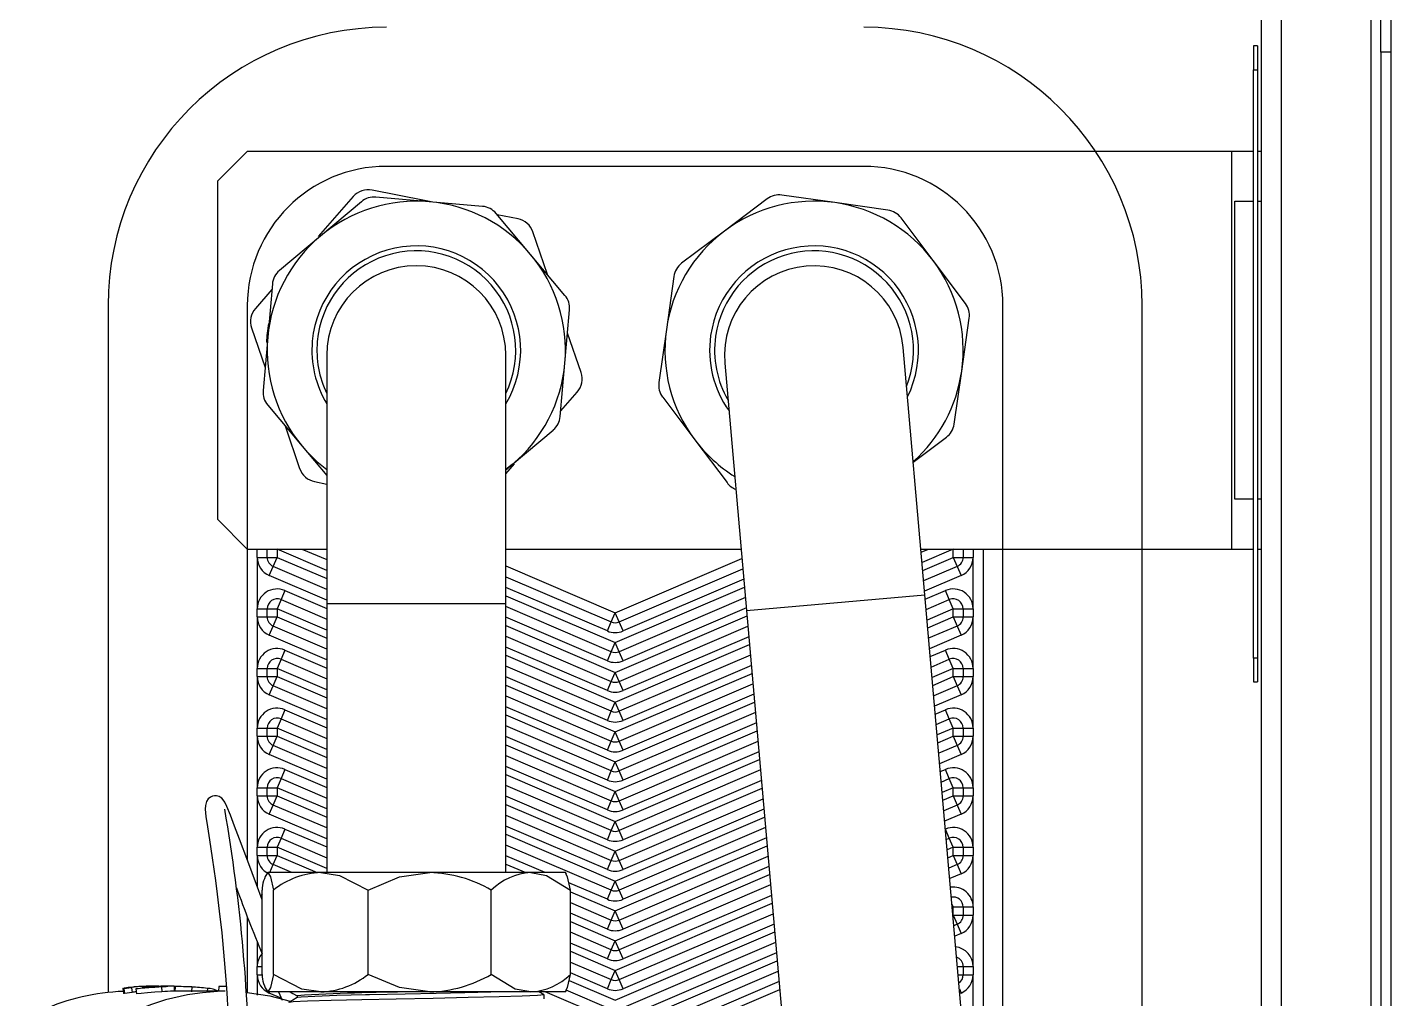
# Model space of a CAD drawing. Header units: millimetres. Extents: x 75 to 2075, y 25 to 1460.
# Drawn here: x 990.7 to 1219.2, y 1095.9 to 1258.9 of the extents above; entities that cross this region are included whole.
import ezdxf

# ---------------------------------------------------------------- set-up
doc = ezdxf.new("R2010")
doc.units = ezdxf.units.MM
doc.header["$LTSCALE"] = 5

msp = doc.modelspace()

# ---------------------------------------------------------------- linework, layer by layer
at = {"color": 7, "linetype": 'Continuous', "lineweight": 25}
for p, q in [((1200.879, 524.935), (1200.879, 1263.032)), ((1215.879, 1263.032), (1215.879, 524.935)), ((1217.545, 1254.699), (1217.545, 1263.032)), ((1219.212, 1263.032), (1219.212, 1254.699)), ((1197.545, 526.483), (1197.545, 1261.483)), ((1196.212, 1255.75), (1196.212, 1251.75)), ((1196.879, 1255.75), (1196.212, 1255.75)), ((1196.879, 1255.75), (1196.879, 1251.75)), ((1219.212, 1254.699), (1217.545, 1254.699)), ((1217.545, 1254.699), (1217.545, 533.268)), ((1219.212, 1254.699), (1219.212, 533.268)), ((1196.212, 1251.75), (1196.879, 1251.75)), ((1196.212, 1153.083), (1196.212, 1251.75)), ((1196.879, 1251.75), (1196.879, 1153.083)), ((1027.545, 1238.032), (1022.545, 1233.032)), ((1192.545, 1238.032), (1027.545, 1238.032)), ((1192.545, 1238.032), (1192.545, 1171.366)), ((1196.283, 1238.032), (1192.545, 1238.032)), ((1197.545, 1238.032), (1196.879, 1238.032)), ((1130.879, 1235.532), (1050.879, 1235.532)), ((1022.545, 1233.032), (1022.545, 1176.366)), ((1045.316, 1230.478), (1039.445, 1223.759)), ((1046.676, 1229.616), (1039.803, 1223.845)), ((1057.225, 1229.83), (1048.471, 1231.555)), ((1058.05, 1229.604), (1049.109, 1230.384)), ((1057.225, 1229.83), (1056.397, 1229.86)), ((1058.619, 1229.555), (1057.225, 1229.83)), ((1066.991, 1228.825), (1058.05, 1229.604)), ((1114.689, 1230.072), (1107.517, 1224.677)), ((1126.045, 1229.453), (1117.159, 1230.709)), ((1193.103, 1229.699), (1196.212, 1229.699)), ((1193.103, 1179.699), (1193.103, 1229.699)), ((1196.879, 1229.699), (1197.545, 1229.699)), ((1075.025, 1220.774), (1069.254, 1227.648)), ((1072.923, 1226.736), (1069.444, 1227.421)), ((1134.931, 1228.196), (1126.045, 1229.453)), ((1142.524, 1219.728), (1137.129, 1226.9)), ((1039.803, 1223.845), (1032.93, 1218.074)), ((1077.88, 1217.374), (1075.433, 1224.542)), ((1107.517, 1224.677), (1100.345, 1219.282)), ((1080.796, 1213.901), (1075.025, 1220.774)), ((1147.919, 1212.556), (1142.524, 1219.728)), ((1099.048, 1217.085), (1097.791, 1208.199)), ((1031.67, 1214.862), (1028.917, 1211.712)), ((1031.753, 1215.811), (1030.973, 1206.87)), ((1004.212, 1212.199), (1004.212, 1096.991)), ((1027.545, 1212.199), (1027.545, 1119.206)), ((1080.784, 1202.528), (1081.564, 1211.468)), ((1154.212, 1014.02), (1154.212, 1212.199)), ((1177.545, 747.318), (1177.545, 1212.199)), ((1147.299, 1201.199), (1148.555, 1210.085)), ((1028.272, 1208.441), (1030.533, 1201.82)), ((1030.973, 1206.87), (1030.194, 1197.93)), ((1083.485, 1200.957), (1081.224, 1207.578)), ((1097.791, 1208.199), (1096.535, 1199.313)), ((1141.12, 1163.665), (1137.488, 1205.173)), ((1040.879, 1203.866), (1040.879, 1162.199)), ((1070.879, 1162.199), (1070.879, 1203.866)), ((1080.005, 1193.587), (1080.784, 1202.528)), ((1107.602, 1202.558), (1111.234, 1161.05)), ((1146.043, 1192.313), (1147.299, 1201.199)), ((1080.087, 1194.536), (1082.84, 1197.686)), ((1030.961, 1195.497), (1036.732, 1188.623)), ((1097.172, 1196.842), (1102.567, 1189.67)), ((1033.877, 1192.024), (1036.324, 1184.856)), ((1071.954, 1185.553), (1078.827, 1191.323)), ((1036.732, 1188.623), (1040.879, 1183.685)), ((1102.567, 1189.67), (1107.962, 1182.498)), ((1139.172, 1185.923), (1144.746, 1190.116)), ((1070.879, 1183.998), (1072.312, 1185.639)), ((1071.954, 1185.553), (1070.879, 1184.699)), ((1070.879, 1184.65), (1071.954, 1185.553)), ((1038.834, 1182.662), (1040.879, 1182.259)), ((1196.212, 1179.699), (1193.103, 1179.699)), ((1197.545, 1179.699), (1196.879, 1179.699)), ((1022.545, 1176.366), (1027.545, 1171.366)), ((1027.545, 1171.366), (1040.879, 1171.366)), ((1029.212, 1169.965), (1029.212, 1171.338)), ((1029.212, 1171.338), (1030.879, 1171.338)), ((1030.879, 1169.965), (1030.879, 1171.338)), ((1030.879, 1171.338), (1032.545, 1171.338)), ((1032.545, 1171.338), (1032.545, 1169.965)), ((1040.879, 1167.767), (1032.545, 1171.338)), ((1036.712, 1171.366), (1040.879, 1169.58)), ((1070.879, 1171.366), (1110.331, 1171.366)), ((1140.446, 1171.366), (1192.545, 1171.366)), ((1140.492, 1170.843), (1141.712, 1171.366)), ((1145.879, 1171.338), (1140.645, 1169.095)), ((1145.879, 1171.338), (1147.545, 1171.338)), ((1145.879, 1169.965), (1145.879, 1171.338)), ((1147.545, 1171.338), (1147.545, 1169.965)), ((1147.545, 1171.338), (1149.212, 1171.338)), ((1149.212, 1171.338), (1149.212, 1169.965)), ((1150.879, 1171.366), (1150.879, 1052.12)), ((1192.545, 1171.366), (1196.287, 1171.366)), ((1196.879, 1171.366), (1197.545, 1171.366)), ((1029.212, 1169.965), (1029.212, 1161.338)), ((1029.212, 1169.965), (1030.879, 1169.965)), ((1030.879, 1169.965), (1032.545, 1169.965)), ((1031.232, 1166.901), (1031.889, 1168.433)), ((1031.889, 1168.433), (1032.545, 1169.965)), ((1040.879, 1164.58), (1031.889, 1168.433)), ((1032.545, 1169.965), (1040.879, 1166.393)), ((1070.879, 1168.536), (1089.212, 1160.679)), ((1089.212, 1160.679), (1110.469, 1169.789)), ((1089.868, 1159.147), (1110.622, 1168.041)), ((1140.76, 1167.771), (1145.879, 1169.965)), ((1146.535, 1168.433), (1140.913, 1166.023)), ((1145.879, 1169.965), (1146.535, 1168.433)), ((1145.879, 1169.965), (1147.545, 1169.965)), ((1146.535, 1168.433), (1147.192, 1166.901)), ((1147.545, 1169.965), (1149.212, 1169.965)), ((1149.212, 1161.338), (1149.212, 1169.965)), ((1040.879, 1162.767), (1031.232, 1166.901)), ((1070.879, 1166.723), (1088.555, 1159.147)), ((1110.775, 1166.294), (1090.525, 1157.615)), ((1147.192, 1166.901), (1141.066, 1164.276)), ((1033.858, 1164.402), (1033.202, 1162.87)), ((1033.858, 1164.402), (1040.879, 1161.393)), ((1087.899, 1157.615), (1070.879, 1164.909)), ((1070.879, 1163.536), (1089.212, 1155.679)), ((1089.212, 1155.679), (1110.891, 1164.97)), ((1111.234, 1161.05), (1141.12, 1163.665)), ((1160.382, 943.489), (1141.12, 1163.665)), ((1141.182, 1162.952), (1144.565, 1164.402)), ((1145.222, 1162.87), (1144.565, 1164.402)), ((1029.212, 1159.965), (1029.212, 1161.338)), ((1029.212, 1161.338), (1030.879, 1161.338)), ((1030.879, 1159.965), (1030.879, 1161.338)), ((1030.879, 1161.338), (1032.545, 1161.338)), ((1033.202, 1162.87), (1032.545, 1161.338)), ((1032.545, 1161.338), (1032.545, 1159.965)), ((1040.879, 1157.767), (1032.545, 1161.338)), ((1033.202, 1162.87), (1040.879, 1159.58)), ((1040.879, 1162.199), (1040.879, 1117.091)), ((1040.879, 1162.199), (1055.879, 1162.199)), ((1055.879, 1162.199), (1070.879, 1162.199)), ((1070.879, 1117.091), (1070.879, 1162.199)), ((1088.555, 1154.147), (1070.879, 1161.723)), ((1111.044, 1163.222), (1089.868, 1154.147)), ((1111.197, 1161.474), (1090.525, 1152.615)), ((1111.234, 1161.05), (1130.893, 936.346)), ((1141.335, 1161.204), (1145.222, 1162.87)), ((1145.879, 1161.338), (1141.488, 1159.456)), ((1145.879, 1161.338), (1145.222, 1162.87)), ((1145.879, 1161.338), (1147.545, 1161.338)), ((1145.879, 1159.965), (1145.879, 1161.338)), ((1147.545, 1161.338), (1147.545, 1159.965)), ((1147.545, 1161.338), (1149.212, 1161.338)), ((1149.212, 1161.338), (1149.212, 1159.965)), ((1029.212, 1159.965), (1029.212, 1151.338)), ((1029.212, 1159.965), (1030.879, 1159.965)), ((1030.879, 1159.965), (1032.545, 1159.965)), ((1031.889, 1158.433), (1032.545, 1159.965)), ((1032.545, 1159.965), (1040.879, 1156.393)), ((1087.899, 1152.615), (1070.879, 1159.909)), ((1087.899, 1157.615), (1088.555, 1159.147)), ((1088.555, 1159.147), (1089.212, 1160.679)), ((1089.868, 1159.147), (1089.212, 1160.679)), ((1089.212, 1150.679), (1111.312, 1160.151)), ((1090.525, 1157.615), (1089.868, 1159.147)), ((1141.604, 1158.132), (1145.879, 1159.965)), ((1145.879, 1159.965), (1146.535, 1158.433)), ((1145.879, 1159.965), (1147.545, 1159.965)), ((1147.545, 1159.965), (1149.212, 1159.965)), ((1149.212, 1151.338), (1149.212, 1159.965)), ((1031.232, 1156.901), (1031.889, 1158.433)), ((1040.879, 1152.767), (1031.232, 1156.901)), ((1040.879, 1154.58), (1031.889, 1158.433)), ((1070.879, 1158.536), (1089.212, 1150.679)), ((1070.879, 1156.723), (1088.555, 1149.147)), ((1089.868, 1149.147), (1111.465, 1158.403)), ((1111.618, 1156.655), (1090.525, 1147.615)), ((1146.535, 1158.433), (1141.757, 1156.385)), ((1147.192, 1156.901), (1141.909, 1154.637)), ((1146.535, 1158.433), (1147.192, 1156.901)), ((1033.858, 1154.402), (1033.202, 1152.87)), ((1033.858, 1154.402), (1040.879, 1151.393)), ((1087.899, 1147.615), (1070.879, 1154.909)), ((1088.555, 1154.147), (1089.212, 1155.679)), ((1089.868, 1154.147), (1089.212, 1155.679)), ((1089.212, 1145.679), (1111.734, 1155.331)), ((1142.025, 1153.313), (1144.565, 1154.402)), ((1145.222, 1152.87), (1144.565, 1154.402)), ((1033.202, 1152.87), (1032.545, 1151.338)), ((1033.202, 1152.87), (1040.879, 1149.58)), ((1070.879, 1153.536), (1089.212, 1145.679)), ((1087.899, 1152.615), (1088.555, 1154.147)), ((1090.525, 1152.615), (1089.868, 1154.147)), ((1111.887, 1153.584), (1089.868, 1144.147)), ((1142.178, 1151.565), (1145.222, 1152.87)), ((1145.879, 1151.338), (1145.222, 1152.87)), ((1196.879, 1153.083), (1196.212, 1153.083)), ((1196.212, 1153.083), (1196.212, 1149.083)), ((1196.879, 1153.083), (1196.879, 1149.083)), ((1029.212, 1149.965), (1029.212, 1151.338)), ((1029.212, 1151.338), (1030.879, 1151.338)), ((1029.212, 1149.965), (1029.212, 1141.338)), ((1029.212, 1149.965), (1030.879, 1149.965)), ((1030.879, 1149.965), (1030.879, 1151.338)), ((1030.879, 1151.338), (1032.545, 1151.338)), ((1030.879, 1149.965), (1032.545, 1149.965)), ((1031.889, 1148.433), (1032.545, 1149.965)), ((1032.545, 1151.338), (1032.545, 1149.965)), ((1040.879, 1147.767), (1032.545, 1151.338)), ((1032.545, 1149.965), (1040.879, 1146.393)), ((1088.555, 1144.147), (1070.879, 1151.723)), ((1087.899, 1142.615), (1070.879, 1149.909)), ((1088.555, 1149.147), (1089.212, 1150.679)), ((1089.868, 1149.147), (1089.212, 1150.679)), ((1089.212, 1140.679), (1112.156, 1150.512)), ((1112.04, 1151.836), (1090.525, 1142.615)), ((1145.879, 1151.338), (1142.331, 1149.818)), ((1142.447, 1148.494), (1145.879, 1149.965)), ((1145.879, 1151.338), (1147.545, 1151.338)), ((1145.879, 1149.965), (1145.879, 1151.338)), ((1145.879, 1149.965), (1146.535, 1148.433)), ((1145.879, 1149.965), (1147.545, 1149.965)), ((1147.545, 1151.338), (1147.545, 1149.965)), ((1147.545, 1151.338), (1149.212, 1151.338)), ((1147.545, 1149.965), (1149.212, 1149.965)), ((1149.212, 1151.338), (1149.212, 1149.965)), ((1149.212, 1141.338), (1149.212, 1149.965)), ((1031.232, 1146.901), (1031.889, 1148.433)), ((1040.879, 1144.58), (1031.889, 1148.433)), ((1070.879, 1148.536), (1089.212, 1140.679)), ((1087.899, 1147.615), (1088.555, 1149.147)), ((1090.525, 1147.615), (1089.868, 1149.147)), ((1089.868, 1139.147), (1112.309, 1148.764)), ((1146.535, 1148.433), (1142.6, 1146.746)), ((1146.535, 1148.433), (1147.192, 1146.901)), ((1196.212, 1149.083), (1196.879, 1149.083)), ((1040.879, 1142.767), (1031.232, 1146.901)), ((1070.879, 1146.723), (1088.555, 1139.147)), ((1088.555, 1144.147), (1089.212, 1145.679)), ((1089.212, 1135.679), (1112.577, 1145.693)), ((1089.868, 1144.147), (1089.212, 1145.679)), ((1112.462, 1147.016), (1090.525, 1137.615)), ((1147.192, 1146.901), (1142.753, 1144.998)), ((1033.202, 1142.87), (1032.545, 1141.338)), ((1033.858, 1144.402), (1033.202, 1142.87)), ((1033.202, 1142.87), (1040.879, 1139.58)), ((1033.858, 1144.402), (1040.879, 1141.393)), ((1087.899, 1137.615), (1070.879, 1144.909)), ((1070.879, 1143.536), (1089.212, 1135.679)), ((1087.899, 1142.615), (1088.555, 1144.147)), ((1090.525, 1142.615), (1089.868, 1144.147)), ((1112.73, 1143.945), (1089.868, 1134.147)), ((1142.869, 1143.675), (1144.565, 1144.402)), ((1143.021, 1141.927), (1145.222, 1142.87)), ((1145.222, 1142.87), (1144.565, 1144.402)), ((1145.879, 1141.338), (1145.222, 1142.87)), ((1029.212, 1139.965), (1029.212, 1141.338)), ((1029.212, 1141.338), (1030.879, 1141.338)), ((1030.879, 1139.965), (1030.879, 1141.338)), ((1030.879, 1141.338), (1032.545, 1141.338)), ((1032.545, 1141.338), (1032.545, 1139.965)), ((1040.879, 1137.767), (1032.545, 1141.338)), ((1088.555, 1134.147), (1070.879, 1141.723)), ((1088.555, 1139.147), (1089.212, 1140.679)), ((1089.212, 1130.679), (1112.999, 1140.873)), ((1089.868, 1139.147), (1089.212, 1140.679)), ((1112.883, 1142.197), (1090.525, 1132.615)), ((1145.879, 1141.338), (1143.174, 1140.179)), ((1145.879, 1141.338), (1147.545, 1141.338)), ((1145.879, 1139.965), (1145.879, 1141.338)), ((1147.545, 1141.338), (1147.545, 1139.965)), ((1147.545, 1141.338), (1149.212, 1141.338)), ((1149.212, 1141.338), (1149.212, 1139.965)), ((1029.212, 1139.965), (1029.212, 1131.338)), ((1029.212, 1139.965), (1030.879, 1139.965)), ((1030.879, 1139.965), (1032.545, 1139.965)), ((1031.232, 1136.901), (1031.889, 1138.433)), ((1031.889, 1138.433), (1032.545, 1139.965)), ((1040.879, 1134.58), (1031.889, 1138.433)), ((1032.545, 1139.965), (1040.879, 1136.393)), ((1087.899, 1132.615), (1070.879, 1139.909)), ((1070.879, 1138.536), (1089.212, 1130.679)), ((1087.899, 1137.615), (1088.555, 1139.147)), ((1090.525, 1137.615), (1089.868, 1139.147)), ((1089.868, 1129.147), (1113.152, 1139.126)), ((1143.29, 1138.855), (1145.879, 1139.965)), ((1146.535, 1138.433), (1143.443, 1137.108)), ((1145.879, 1139.965), (1146.535, 1138.433)), ((1145.879, 1139.965), (1147.545, 1139.965)), ((1146.535, 1138.433), (1147.192, 1136.901)), ((1147.545, 1139.965), (1149.212, 1139.965)), ((1149.212, 1131.338), (1149.212, 1139.965)), ((1040.879, 1132.767), (1031.232, 1136.901)), ((1070.879, 1136.723), (1088.555, 1129.147)), ((1089.212, 1125.679), (1113.421, 1136.054)), ((1113.305, 1137.378), (1090.525, 1127.615)), ((1147.192, 1136.901), (1143.596, 1135.36)), ((1033.858, 1134.402), (1033.202, 1132.87)), ((1033.858, 1134.402), (1040.879, 1131.393)), ((1087.899, 1127.615), (1070.879, 1134.909)), ((1087.899, 1132.615), (1088.555, 1134.147)), ((1088.555, 1134.147), (1089.212, 1135.679)), ((1089.868, 1134.147), (1089.212, 1135.679)), ((1113.574, 1134.306), (1089.868, 1124.147)), ((1090.525, 1132.615), (1089.868, 1134.147)), ((1143.712, 1134.036), (1144.565, 1134.402)), ((1145.222, 1132.87), (1144.565, 1134.402)), ((1029.212, 1129.965), (1029.212, 1131.338)), ((1029.212, 1131.338), (1030.879, 1131.338)), ((1030.879, 1129.965), (1030.879, 1131.338)), ((1030.879, 1131.338), (1032.545, 1131.338)), ((1033.202, 1132.87), (1032.545, 1131.338)), ((1032.545, 1131.338), (1032.545, 1129.965)), ((1040.879, 1127.767), (1032.545, 1131.338)), ((1033.202, 1132.87), (1040.879, 1129.58)), ((1070.879, 1133.536), (1089.212, 1125.679)), ((1088.555, 1124.147), (1070.879, 1131.723)), ((1113.726, 1132.559), (1090.525, 1122.615)), ((1143.865, 1132.288), (1145.222, 1132.87)), ((1145.879, 1131.338), (1144.018, 1130.54)), ((1145.879, 1131.338), (1145.222, 1132.87)), ((1145.879, 1131.338), (1147.545, 1131.338)), ((1145.879, 1129.965), (1145.879, 1131.338)), ((1147.545, 1131.338), (1147.545, 1129.965)), ((1147.545, 1131.338), (1149.212, 1131.338)), ((1149.212, 1131.338), (1149.212, 1129.965)), ((1029.212, 1129.965), (1029.212, 1121.338)), ((1029.212, 1129.965), (1030.879, 1129.965)), ((1030.879, 1129.965), (1032.545, 1129.965)), ((1031.889, 1128.433), (1032.545, 1129.965)), ((1032.545, 1129.965), (1040.879, 1126.393)), ((1087.899, 1122.615), (1070.879, 1129.909)), ((1087.899, 1127.615), (1088.555, 1129.147)), ((1088.555, 1129.147), (1089.212, 1130.679)), ((1089.212, 1120.679), (1113.842, 1131.235)), ((1089.868, 1129.147), (1089.212, 1130.679)), ((1089.868, 1119.147), (1113.995, 1129.487)), ((1090.525, 1127.615), (1089.868, 1129.147)), ((1144.133, 1129.217), (1145.879, 1129.965)), ((1145.879, 1129.965), (1147.545, 1129.965)), ((1145.879, 1129.965), (1146.535, 1128.433)), ((1147.545, 1129.965), (1149.212, 1129.965)), ((1149.212, 1121.338), (1149.212, 1129.965)), ((1031.232, 1126.901), (1031.889, 1128.433)), ((1040.879, 1122.767), (1031.232, 1126.901)), ((1040.879, 1124.58), (1031.889, 1128.433)), ((1070.879, 1128.536), (1089.212, 1120.679)), ((1114.148, 1127.739), (1090.525, 1117.615)), ((1146.535, 1128.433), (1144.286, 1127.469)), ((1147.192, 1126.901), (1144.439, 1125.721)), ((1146.535, 1128.433), (1147.192, 1126.901)), ((1070.879, 1126.723), (1088.555, 1119.147)), ((1087.899, 1117.615), (1070.879, 1124.909)), ((1088.555, 1124.147), (1089.212, 1125.679)), ((1089.212, 1115.679), (1114.264, 1126.415)), ((1089.868, 1124.147), (1089.212, 1125.679)), ((1114.417, 1124.668), (1089.868, 1114.147)), ((1033.202, 1122.87), (1032.545, 1121.338)), ((1033.858, 1124.402), (1033.202, 1122.87)), ((1033.202, 1122.87), (1040.879, 1119.58)), ((1033.858, 1124.402), (1040.879, 1121.393)), ((1070.879, 1123.536), (1089.212, 1115.679)), ((1087.899, 1122.615), (1088.555, 1124.147)), ((1090.525, 1122.615), (1089.868, 1124.147)), ((1114.57, 1122.92), (1090.525, 1112.615)), ((1144.555, 1124.397), (1144.565, 1124.402)), ((1145.222, 1122.87), (1144.565, 1124.402)), ((1144.708, 1122.65), (1145.222, 1122.87)), ((1145.879, 1121.338), (1145.222, 1122.87)), ((1029.212, 1119.965), (1029.212, 1121.338)), ((1029.212, 1121.338), (1030.879, 1121.338)), ((1029.212, 1119.965), (1030.879, 1119.965)), ((1029.212, 1119.965), (1029.212, 1114.727)), ((1030.879, 1119.965), (1030.879, 1121.338)), ((1030.879, 1121.338), (1032.545, 1121.338)), ((1030.879, 1119.965), (1032.545, 1119.965)), ((1031.889, 1118.433), (1032.545, 1119.965)), ((1032.545, 1121.338), (1032.545, 1119.965)), ((1040.879, 1117.767), (1032.545, 1121.338)), ((1032.545, 1119.965), (1039.249, 1117.091)), ((1088.555, 1114.147), (1070.879, 1121.723)), ((1077.454, 1117.091), (1070.879, 1119.909)), ((1088.555, 1119.147), (1089.212, 1120.679)), ((1089.212, 1110.679), (1114.686, 1121.596)), ((1089.868, 1119.147), (1089.212, 1120.679)), ((1145.879, 1121.338), (1144.861, 1120.902)), ((1144.977, 1119.578), (1145.879, 1119.965)), ((1145.879, 1121.338), (1147.545, 1121.338)), ((1145.879, 1119.965), (1145.879, 1121.338)), ((1145.879, 1119.965), (1147.545, 1119.965)), ((1145.879, 1119.965), (1146.535, 1118.433)), ((1147.545, 1121.338), (1147.545, 1119.965)), ((1147.545, 1121.338), (1149.212, 1121.338)), ((1147.545, 1119.965), (1149.212, 1119.965)), ((1149.212, 1121.338), (1149.212, 1119.965)), ((1149.212, 1111.338), (1149.212, 1119.965)), ((1031.314, 1117.091), (1031.889, 1118.433)), ((1035.018, 1117.091), (1031.889, 1118.433)), ((1070.879, 1118.536), (1074.249, 1117.091)), ((1087.899, 1117.615), (1088.555, 1119.147)), ((1089.868, 1109.147), (1114.838, 1119.848)), ((1090.525, 1117.615), (1089.868, 1119.147)), ((1114.991, 1118.101), (1090.525, 1107.615)), ((1146.535, 1118.433), (1145.13, 1117.83)), ((1146.535, 1118.433), (1147.192, 1116.901)), ((1039.864, 1117.091), (1030.98, 1117.091)), ((1058.129, 1117.091), (1039.864, 1117.091)), ((1075.075, 1117.091), (1058.129, 1117.091)), ((1080.879, 1117.091), (1075.075, 1117.091)), ((1081.064, 1116.826), (1080.879, 1117.091)), ((1087.899, 1112.615), (1081.445, 1115.381)), ((1088.555, 1114.147), (1089.212, 1115.679)), ((1089.212, 1105.679), (1115.107, 1116.777)), ((1089.868, 1114.147), (1089.212, 1115.679)), ((1147.192, 1116.901), (1145.283, 1116.083)), ((1030.048, 1113.546), (1029.76, 1113.169)), ((1030.048, 1100.034), (1030.048, 1114.149)), ((1031.912, 1100.034), (1031.912, 1114.149)), ((1047.815, 1100.034), (1047.815, 1114.149)), ((1068.442, 1100.034), (1068.442, 1114.149)), ((1081.709, 1100.034), (1081.709, 1114.149)), ((1081.709, 1113.894), (1089.212, 1110.679)), ((1087.899, 1112.615), (1088.555, 1114.147)), ((1115.26, 1115.029), (1089.868, 1104.147)), ((1090.525, 1112.615), (1089.868, 1114.147)), ((1115.413, 1113.281), (1090.525, 1102.615)), ((1081.709, 1112.081), (1088.555, 1109.147)), ((1089.212, 1100.679), (1115.529, 1111.958)), ((1145.879, 1111.338), (1145.651, 1111.868)), ((1145.879, 1111.338), (1145.704, 1111.263)), ((1145.879, 1111.338), (1147.545, 1111.338)), ((1145.879, 1109.965), (1145.879, 1111.338)), ((1147.545, 1111.338), (1149.212, 1111.338)), ((1147.545, 1111.338), (1147.545, 1109.965)), ((1149.212, 1111.338), (1149.212, 1109.965)), ((1027.545, 1109.721), (1027.545, 1097.011)), ((1087.899, 1107.615), (1081.709, 1110.268)), ((1081.709, 1108.894), (1089.212, 1105.679)), ((1087.899, 1107.615), (1088.555, 1109.147)), ((1088.555, 1109.147), (1089.212, 1110.679)), ((1089.868, 1109.147), (1089.212, 1110.679)), ((1089.868, 1099.147), (1115.682, 1110.21)), ((1090.525, 1107.615), (1089.868, 1109.147)), ((1115.835, 1108.462), (1090.525, 1097.615)), ((1145.82, 1109.939), (1145.879, 1109.965)), ((1145.879, 1109.965), (1147.545, 1109.965)), ((1145.879, 1109.965), (1146.535, 1108.433)), ((1147.545, 1109.965), (1149.212, 1109.965)), ((1149.212, 1101.338), (1149.212, 1109.965)), ((1088.555, 1104.147), (1081.709, 1107.081)), ((1089.212, 1095.679), (1115.95, 1107.138)), ((1146.535, 1108.433), (1145.973, 1108.192)), ((1147.192, 1106.901), (1146.126, 1106.444)), ((1146.535, 1108.433), (1147.192, 1106.901)), ((1029.212, 1105.485), (1029.212, 1101.338)), ((1087.899, 1102.615), (1081.709, 1105.268)), ((1081.709, 1103.894), (1089.212, 1100.679)), ((1087.899, 1102.615), (1088.555, 1104.147)), ((1088.555, 1104.147), (1089.212, 1105.679)), ((1089.868, 1104.147), (1089.212, 1105.679)), ((1116.103, 1105.391), (1089.868, 1094.147)), ((1090.525, 1102.615), (1089.868, 1104.147)), ((1081.709, 1102.081), (1088.555, 1099.147)), ((1089.212, 1090.679), (1116.372, 1102.319)), ((1116.256, 1103.643), (1090.525, 1092.615)), ((1029.212, 1099.965), (1029.212, 1101.338)), ((1029.212, 1101.338), (1030.048, 1101.338)), ((1029.212, 1099.965), (1029.212, 1096.547)), ((1029.212, 1099.965), (1030.077, 1099.965)), ((1087.899, 1097.615), (1081.709, 1100.268)), ((1088.555, 1099.147), (1089.212, 1100.679)), ((1089.868, 1099.147), (1089.212, 1100.679)), ((1089.868, 1089.147), (1116.525, 1100.571)), ((1146.573, 1101.338), (1147.545, 1101.338)), ((1146.693, 1099.965), (1147.545, 1099.965)), ((1147.545, 1101.338), (1147.545, 1099.965)), ((1147.545, 1101.338), (1149.212, 1101.338)), ((1147.545, 1099.965), (1149.212, 1099.965)), ((1149.212, 1101.338), (1149.212, 1099.965)), ((1149.212, 1091.338), (1149.212, 1099.965)), ((1008.154, 1097.796), (1006.837, 1097.631)), ((1006.837, 1097.631), (1006.938, 1096.805)), ((1008.154, 1097.796), (1008.232, 1096.967)), ((1008.844, 1097.612), (1010.045, 1097.781)), ((1008.844, 1097.612), (1008.947, 1096.787)), ((1009.918, 1097.906), (1010.106, 1097.921)), ((1010.306, 1097.895), (1009.918, 1097.906)), ((1011.063, 1097.957), (1010.306, 1097.895)), ((1012.698, 1098.032), (1011.789, 1098.032)), ((1013.174, 1097.948), (1013.221, 1097.116)), ((1015.179, 1098.032), (1013.436, 1098.032)), ((1023.849, 1097.199), (1015.179, 1097.199)), ((1015.43, 1097.977), (1015.393, 1097.145)), ((1018.231, 1097.912), (1018.176, 1097.081)), ((1020.863, 1097.668), (1020.808, 1097.199)), ((1022.689, 1097.199), (1022.69, 1097.208)), ((1022.753, 1098.019), (1022.734, 1097.199)), ((1024.021, 1098.019), (1022.753, 1098.019)), ((1039.864, 1097.091), (1030.98, 1097.091)), ((1031.232, 1096.901), (1031.314, 1097.091)), ((1032.767, 1097.091), (1033.377, 1095.725)), ((1058.129, 1097.091), (1039.864, 1097.091)), ((1075.075, 1097.091), (1058.129, 1097.091)), ((1080.879, 1097.091), (1075.075, 1097.091)), ((1087.899, 1092.615), (1077.454, 1097.091)), ((1080.879, 1097.091), (1081.064, 1097.357)), ((1088.555, 1094.147), (1080.98, 1097.393)), ((1081.485, 1098.99), (1089.212, 1095.679)), ((1087.899, 1097.615), (1088.555, 1099.147)), ((1089.212, 1085.679), (1116.794, 1097.5)), ((1090.525, 1097.615), (1089.868, 1099.147)), ((1116.678, 1098.823), (1090.525, 1087.615)), ((1146.901, 1097.578), (1147.192, 1096.901)), ((1006.938, 1096.805), (1006.803, 1096.847)), ((1008.232, 1096.967), (1006.938, 1096.805)), ((1033.235, 1096.042), (1031.232, 1096.901)), ((1035.879, 1096.446), (1035.879, 1096.123)), ((1147.192, 1096.901), (1146.969, 1096.805))]:
    msp.add_line(p, q, dxfattribs=at)
at = {"color": 7, "linetype": 'Continuous', "lineweight": 25, "flags": 128}
for points in [[(1031.117, 1209.198), (1030.835, 1207.186), (1030.745, 1205.998)], [(1030.048, 1112.519), (1029.064, 1115.116), (1027.615, 1119.019), (1026.245, 1122.706), (1025.424, 1124.891), (1024.704, 1126.751), (1024.104, 1128.194), (1023.77, 1128.883), (1023.507, 1129.305), (1023.268, 1129.569), (1023.017, 1129.746), (1022.837, 1129.833), (1022.633, 1129.902), (1022.381, 1129.949), (1022.077, 1129.956), (1021.729, 1129.895), (1021.36, 1129.742), (1021.004, 1129.469), (1020.69, 1128.994), (1020.527, 1128.368), (1020.499, 1127.73), (1020.541, 1127.101), (1020.616, 1126.489), (1020.867, 1124.79), (1021.211, 1122.57), (1021.663, 1119.597), (1022.205, 1115.778), (1022.504, 1113.504), (1022.854, 1110.639), (1023.255, 1106.994), (1023.683, 1102.462), (1023.895, 1099.831), (1024.096, 1096.942), (1024.278, 1093.781)], [(1030.98, 1117.091), (1031.437, 1116.363), (1031.912, 1114.149)], [(1039.864, 1117.091), (1043.02, 1116.612), (1047.815, 1114.149)], [(1047.815, 1114.149), (1053.073, 1116.363), (1058.129, 1117.091)], [(1075.075, 1117.091), (1077.709, 1116.612), (1081.709, 1114.149)], [(1081.709, 1114.149), (1081.234, 1116.363), (1080.98, 1116.767)], [(1031.912, 1100.034), (1031.437, 1097.82), (1030.98, 1097.091)], [(1039.864, 1097.091), (1036.707, 1097.571), (1031.912, 1100.034)], [(1058.129, 1097.091), (1053.073, 1097.82), (1047.815, 1100.034)], [(1075.075, 1097.091), (1072.442, 1097.571), (1068.442, 1100.034)], [(1080.98, 1097.416), (1081.234, 1097.82), (1081.709, 1100.034)], [(1006.697, 1097.672), (1006.744, 1097.259), (1006.792, 1096.846)], [(1006.837, 1097.631), (1006.698, 1097.677), (1006.942, 1097.758), (1007.602, 1097.857), (1008.564, 1097.944)], [(1009.122, 1097.946), (1008.556, 1097.9), (1008.334, 1097.875), (1008.174, 1097.851), (1008.082, 1097.831), (1008.054, 1097.815), (1008.154, 1097.796)], [(1013.174, 1097.948), (1011.966, 1097.854), (1010.726, 1097.746), (1009.635, 1097.655), (1008.844, 1097.612)], [(1013.221, 1097.116), (1012.034, 1097.024), (1011.42, 1096.971), (1010.812, 1096.917), (1009.733, 1096.829), (1008.947, 1096.787)], [(1010.106, 1097.921), (1010.73, 1097.967), (1011.215, 1097.998), (1011.372, 1098.008), (1011.433, 1098.014), (1011.392, 1098.017), (1011.34, 1098.018), (1011.27, 1098.018)], [(1012.061, 1098.016), (1012.973, 1098.031), (1013.436, 1098.031)], [(1012.701, 1097.951), (1013.404, 1097.993), (1013.671, 1098.008), (1013.854, 1098.017), (1013.955, 1098.023), (1013.971, 1098.027), (1013.754, 1098.029)], [(1015.332, 1097.199), (1015.337, 1097.612), (1015.341, 1098.029)], [(1034.747, 1097.091), (1035.177, 1096.843), (1035.879, 1096.438)], [(1069.378, 1097.091), (1068.344, 1097.059), (1064.03, 1096.954), (1059.18, 1096.848), (1054.036, 1096.737), (1048.035, 1096.608), (1047.338, 1096.592), (1042.548, 1096.47), (1038.851, 1096.346), (1036.598, 1096.23), (1036.023, 1096.13)], [(1077.257, 1096.642), (1076.543, 1097.055), (1076.48, 1097.091)], [(1027.545, 1097.011), (1031.313, 1096.426), (1034.718, 1095.544)], [(1035.892, 1096.131), (1035.175, 1095.716), (1034.459, 1095.303)], [(1077.211, 1096.611), (1077.297, 1096.595), (1076.203, 1096.475), (1076.184, 1096.474), (1073.644, 1096.363), (1069.747, 1096.245), (1064.59, 1096.127), (1058.706, 1096.007), (1052.513, 1095.882), (1046.727, 1095.766), (1041.593, 1095.643), (1037.632, 1095.52), (1035.217, 1095.403), (1034.598, 1095.303)], [(1077.311, 1095.95), (1077.311, 1096.28), (1077.311, 1096.611)]]:
    msp.add_lwpolyline(points, dxfattribs=at)
at = {"color": 7, "linetype": 'Continuous', "lineweight": 25}
for centre, radius, start, end in [((1050.879, 1212.199), 46.667, 90, 180), ((1130.879, 1212.199), 46.667, 0, 90), ((1050.879, 1212.199), 23.333, 90, 180), ((1130.879, 1212.199), 23.333, 0, 90), ((1055.879, 1204.699), 25, 85.01722, 130.01722), ((1047.826, 1228.285), 3.333, 78.85022, 138.85022), ((1048.82, 1227.063), 3.333, 85.01722, 130.01722), ((1055.879, 1204.699), 25, 40.01722, 85.01722), ((1122.545, 1204.699), 25, 81.9521, 126.9521), ((1116.692, 1227.409), 3.333, 81.9521, 126.9521), ((1066.701, 1225.504), 3.333, 40.01722, 85.01722), ((1122.545, 1204.699), 25, 36.9521, 81.9521), ((1134.465, 1224.896), 3.333, 36.9521, 81.9521), ((1072.278, 1223.465), 3.333, 18.85022, 78.85022), ((1055.879, 1204.699), 25, 130.01722, 175.01722), ((1122.545, 1204.699), 25, 126.9521, 171.9521), ((1055.879, 1204.699), 17.5, 328.99728, 175.01722), ((1055.879, 1204.699), 16.667, 334.15807, 175.01722), ((1055.879, 1204.699), 25, 355.01722, 40.01722), ((1122.545, 1204.699), 17.5, 333.53867, 171.9521), ((1122.545, 1204.699), 16.667, 338.59104, 171.9521), ((1055.879, 1203.866), 15, 90, 180), ((1055.879, 1203.866), 15, 0, 90), ((1102.348, 1216.619), 3.333, 126.9521, 171.9521), ((1122.545, 1203.866), 15, 5, 185), ((1122.545, 1204.699), 25, 351.9521, 36.9521), ((1035.073, 1215.522), 3.333, 130.01722, 175.01722), ((1078.243, 1211.758), 3.333, 355.01722, 40.01722), ((1031.427, 1209.518), 3.333, 138.85022, 198.85022), ((1145.255, 1210.552), 3.333, 351.9521, 36.9521), ((1055.879, 1204.699), 25, 175.01722, 220.01722), ((1122.545, 1204.699), 25, 171.9521, 216.9521), ((1122.545, 1204.699), 17.5, 171.9521, 215.53791), ((1122.545, 1204.699), 16.667, 171.9521, 210.26307), ((1055.879, 1204.699), 17.5, 175.01722, 211.00272), ((1055.879, 1204.699), 16.667, 175.01722, 205.84193), ((1055.879, 1204.699), 25, 310.01722, 355.01722), ((1080.33, 1199.88), 3.333, 318.85022, 18.85022), ((1122.545, 1204.699), 25, 311.66211, 351.9521), ((1033.514, 1197.64), 3.333, 175.01722, 220.01722), ((1099.835, 1198.846), 3.333, 171.9521, 216.9521), ((1076.684, 1193.876), 3.333, 310.01722, 355.01722), ((1142.742, 1192.779), 3.333, 306.9521, 351.9521), ((1055.879, 1204.699), 25, 220.01722, 233.1301), ((1122.545, 1204.699), 25, 216.9521, 237.92175), ((1039.479, 1185.933), 3.333, 198.85022, 258.85022), ((1110.411, 1184.265), 3.02, 215.80126, 251.51083), ((1032.545, 1169.965), 3.333, 180, 246.80141), ((1032.545, 1169.965), 1.667, 180, 246.80141), ((1145.879, 1169.965), 1.667, 293.19859, 0), ((1145.879, 1169.965), 3.333, 293.19859, 0), ((1032.545, 1161.338), 3.333, 66.80141, 180), ((1145.879, 1161.338), 3.333, 0, 113.19859), ((1032.545, 1161.338), 1.667, 66.80141, 180), ((1145.879, 1161.338), 1.667, 0, 113.19859), ((1032.545, 1159.965), 3.333, 180, 246.80141), ((1032.545, 1159.965), 1.667, 180, 246.80141), ((1089.212, 1160.679), 1.667, 246.80141, 293.19859), ((1145.879, 1159.965), 1.667, 293.19859, 0), ((1145.879, 1159.965), 3.333, 293.19859, 0), ((1089.212, 1160.679), 3.333, 246.80141, 293.19859), ((1032.545, 1151.338), 3.333, 66.80141, 180), ((1145.879, 1151.338), 3.333, 0, 113.19859), ((1032.545, 1151.338), 1.667, 66.80141, 180), ((1089.212, 1155.679), 3.333, 246.80141, 293.19859), ((1089.212, 1155.679), 1.667, 246.80141, 293.19859), ((1145.879, 1151.338), 1.667, 0, 113.19859), ((1032.545, 1149.965), 3.333, 180, 246.80141), ((1032.545, 1149.965), 1.667, 180, 246.80141), ((1145.879, 1149.965), 1.667, 293.19859, 0), ((1145.879, 1149.965), 3.333, 293.19859, 0), ((1089.212, 1150.679), 3.333, 246.80141, 293.19859), ((1089.212, 1150.679), 1.667, 246.80141, 293.19859), ((1032.545, 1141.338), 3.333, 66.80141, 180), ((1032.545, 1141.338), 1.667, 66.80141, 180), ((1089.212, 1145.679), 1.667, 246.80141, 293.19859), ((1145.879, 1141.338), 3.333, 0, 113.19859), ((1145.879, 1141.338), 1.667, 0, 113.19859), ((1089.212, 1145.679), 3.333, 246.80141, 293.19859), ((1032.545, 1139.965), 3.333, 180, 246.80141), ((1032.545, 1139.965), 1.667, 180, 246.80141), ((1089.212, 1140.679), 1.667, 246.80141, 293.19859), ((1145.879, 1139.965), 1.667, 293.19859, 0), ((1145.879, 1139.965), 3.333, 293.19859, 0), ((1089.212, 1140.679), 3.333, 246.80141, 293.19859), ((1032.545, 1131.338), 3.333, 66.80141, 180), ((1089.212, 1135.679), 1.667, 246.80141, 293.19859), ((1145.879, 1131.338), 3.333, 0, 113.19859), ((1032.545, 1131.338), 1.667, 66.80141, 180), ((1089.212, 1135.679), 3.333, 246.80141, 293.19859), ((1145.879, 1131.338), 1.667, 0, 113.19859), ((1032.545, 1129.965), 3.333, 180, 246.80141), ((1032.545, 1129.965), 1.667, 180, 246.80141), ((1089.212, 1130.679), 1.667, 246.80141, 293.19859), ((1145.879, 1129.965), 1.667, 293.19859, 0), ((1145.879, 1129.965), 3.333, 293.19859, 0), ((751.684, 1080.015), 276.225, 0.01012, 9.94424), ((1089.212, 1130.679), 3.333, 246.80141, 293.19859), ((1032.545, 1121.338), 3.333, 66.80141, 180), ((1145.879, 1121.338), 3.333, 0, 113.19859), ((1032.545, 1121.338), 1.667, 66.80141, 180), ((1089.212, 1125.679), 3.333, 246.80141, 293.19859), ((1089.212, 1125.679), 1.667, 246.80141, 293.19859), ((1145.879, 1121.338), 1.667, 0, 113.19859), ((1032.545, 1119.965), 3.333, 180, 246.80141), ((1032.545, 1119.965), 1.667, 180, 246.80141), ((1145.879, 1119.965), 1.667, 293.19859, 0), ((1145.879, 1119.965), 3.333, 293.19859, 0), ((1089.212, 1120.679), 3.333, 246.80141, 293.19859), ((1089.212, 1120.679), 1.667, 246.80141, 293.19859), ((1034.91, 1114.228), 4.863, 143.92318, 180.92914), ((1040.324, 1103.632), 13.468, 91.95998, 128.65508), ((1057.606, 1095.717), 21.381, 59.55023, 88.60092), ((1075.59, 1106.983), 10.121, 92.91371, 134.92907), ((1304.577, 1216.647), 296.96, 200.10813, 202.40368), ((1089.212, 1115.679), 1.667, 246.80141, 293.19859), ((1145.879, 1111.338), 3.333, 0, 98.09951), ((1089.212, 1115.679), 3.333, 246.80141, 293.19859), ((1145.879, 1111.338), 1.667, 0, 101.20814), ((1089.212, 1110.679), 1.667, 246.80141, 293.19859), ((1145.879, 1109.965), 1.667, 293.19859, 0), ((1145.879, 1109.965), 3.333, 293.19859, 0), ((1089.212, 1110.679), 3.333, 246.80141, 293.19859), ((1089.212, 1105.679), 1.667, 246.80141, 293.19859), ((1145.879, 1101.338), 3.333, 0, 83.03015), ((1032.545, 1101.338), 3.333, 139.80502, 180), ((1089.212, 1105.679), 3.333, 246.80141, 293.19859), ((1145.879, 1101.338), 1.667, 0, 70.49366), ((1032.545, 1099.965), 3.333, 180, 246.80141), ((1034.883, 1099.946), 4.836, 178.96215, 216.18554), ((1039.403, 1110.551), 13.468, 271.95998, 308.65508), ((1057.603, 1118.479), 21.394, 271.4081, 300.44074), ((1074.561, 1107.2), 10.121, 272.91371, 314.92907), ((1145.879, 1099.965), 1.667, 304.11839, 0), ((1145.879, 1099.965), 3.333, 293.19859, 0), ((1024.502, 1057.998), 39.206, 90.95365, 149.66078), ((1008.17, 1060.226), 36.975, 92.15647, 113.87672), ((1009.157, 1091.718), 5.381, 92.64178, 99.94871), ((1011.537, 1048.429), 49.604, 89.70902, 93.43589), ((1011.37, 1062.926), 35.092, 90.16334, 93.67268), ((1005.146, 1195.505), 97.846, 272.8704, 274.42862), ((1013.627, 1052.418), 45.611, 89.84064, 93.22207), ((1012.854, 1079.186), 18.847, 90.47403, 92.40936), ((1015.085, 1075.924), 22.107, 89.35101, 94.95897), ((1015.358, 1069.662), 27.537, 90.37355, 94.45278), ((1015.504, 1040.798), 57.179, 87.26638, 90.07413), ((1016.658, 1066.594), 31.357, 82.29427, 87.12509), ((1020.842, 1093.737), 3.931, 62.00286, 89.69627), ((1057.633, 737.063), 360.037, 90.39608, 93.45528), ((1089.212, 1100.679), 3.333, 246.80141, 293.19859), ((1089.212, 1100.679), 1.667, 246.80141, 293.19859)]:
    msp.add_arc(centre, radius, start, end, dxfattribs=at)

doc.saveas('drawing.dxf')
